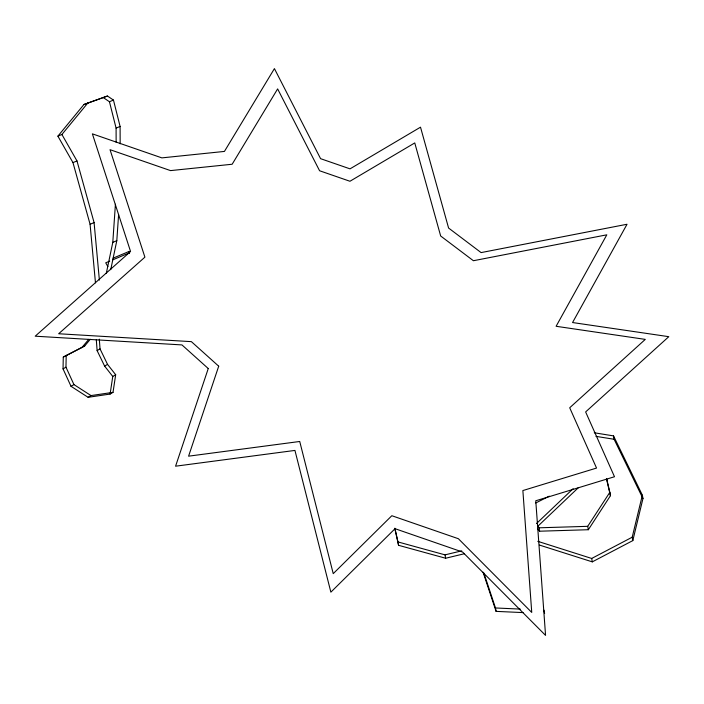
<?xml version="1.0" encoding="UTF-8"?>
<svg xmlns="http://www.w3.org/2000/svg" width="704" height="704" viewBox="0 0 704 704"><rect width="100%" height="100%" fill="white"/><g stroke="black" fill="none" stroke-linecap="round" stroke-linejoin="round"><path stroke-width="1.06" d="M99.308 339.161L100.038 348.885L107.545 364.382L115.676 374.739L113.018 392.348L110.097 394.073L88.088 397.302L71.025 386.311L63.043 368.896L63.281 357.069L84.762 345.866L90.288 339.293M113.018 392.348L91.01 395.578L73.946 384.595L65.965 367.18L66.202 355.353M106.269 273.504L112.79 242.37L115.421 204.222M110.73 269.676L116.802 240.689L118.606 214.535M110.097 394.073L112.763 376.455L104.623 366.106L97.117 350.61L96.307 339.803M113.045 258.183L129.166 251.407L128.894 253.062L112.772 259.846M539.414 545.054L592.293 561.862L632.817 540.602L632.21 537.205L642.356 495.167L613.51 435.882L594.282 432.784M632.817 540.602L642.954 498.564L642.356 495.167M537.627 529.109L539.634 531.203L588.324 529.725L587.717 526.328L609.831 492.316L606.619 478.562M588.324 529.725L610.438 495.713L609.831 492.316M95.471 282.858L90.077 224.268L72.97 162.606L57.895 136.154L83.961 104.482L107.457 96.026L113.458 100.074L120.102 126.447L120.164 143.827M57.895 136.154L61.908 134.482L87.974 102.81M63.281 357.069L81.84 347.582L88.748 339.372M536.492 523.556L573.135 488.673M537.891 526.196L578.512 487.529M81.84 347.582L84.762 345.866M63.043 368.896L65.965 367.18M97.117 350.61L100.038 348.885M104.623 366.106L107.545 364.382M71.025 386.311L73.946 384.595M112.763 376.455L115.676 374.739M88.088 397.302L91.01 395.578M537.777 541.323L591.686 558.457L632.21 537.205M535.718 502.99L549.314 496.144M109.754 261.114L105.723 262.812L107.879 266.596M83.961 104.482L107.457 96.026M103.444 97.698L109.446 101.746L113.458 100.074M116.142 142.243L116.09 128.119L120.102 126.447M72.97 162.606L76.982 160.934L61.908 134.482M90.077 224.268L94.09 222.596L76.982 160.934M112.79 242.37L116.802 240.689M394.882 528.194L397.954 541.93L445.016 554.858L461.745 550.845M395.032 529.461L398.57 545.31L445.632 558.237L464.455 553.722M537.689 526.407L539.026 527.806L587.717 526.328M483.815 572.889L495.475 607.966L520.282 609.092M483.05 572.167L496.082 611.371L523.046 612.594M595.954 436.357L614.117 439.278L642.954 498.564M109.446 101.746L116.09 128.119M606.478 478.79L610.438 495.713M445.016 554.858L445.632 558.237M397.954 541.93L398.57 545.31M613.51 435.882L614.117 439.278M591.686 558.457L592.293 561.862M539.026 527.806L539.634 531.203M544.016 610.174L544.614 613.571M495.475 607.966L496.082 611.371M129.166 251.407L129.483 253.502M94.09 222.596L99.387 280.095M208.252 368.535L175.578 466.198L294.941 450.419L330.871 592.152L395.058 528.695L462.616 552.059L545.565 635.395L535.762 500.782L614.495 476.74L585.631 411.928L668.8 336.679L572.554 322.538L627.035 224.259L481.087 252.595L448.589 228.043L420.508 127.178L350.029 168.854L320.584 158.673L274.419 68.605L224.435 151.422L161.885 157.881L92.382 133.848L130.566 251.495L35.2 336.195L181.966 344.925L208.252 368.535M218.706 366.194L188.593 456.174L299.728 441.478L333.238 573.646L391.829 515.715L458.392 538.727L531.749 612.436L522.87 490.556L596.543 468.063L569.703 407.766L645.286 339.39L556.107 326.286L606.813 234.819L473.405 260.726L440.669 235.998L414.762 142.93L349.95 181.262L319.581 170.755L277.631 88.906L232.162 164.243L170.535 170.606L110.026 149.679L144.901 257.154L58.661 333.749L191.374 341.642L218.706 366.194"/></g></svg>
